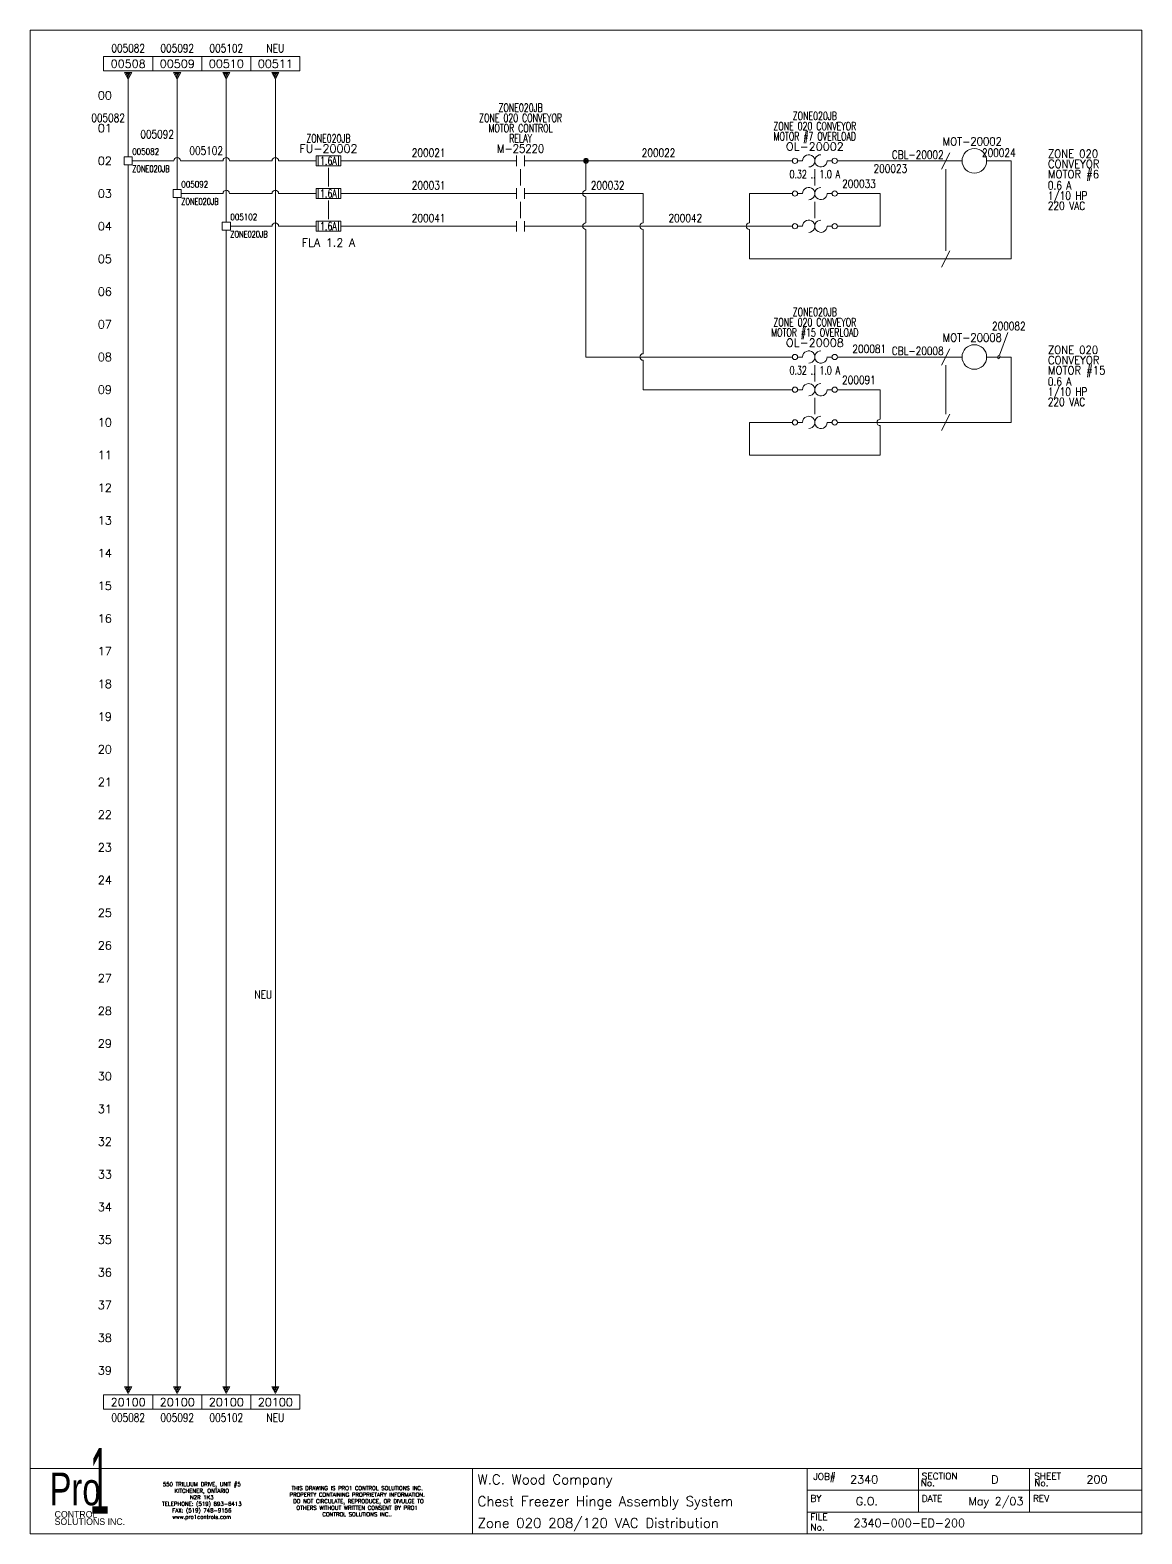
# Model space of a CAD drawing. Header units: inches. Extents: x 0 to 17, y 0 to 23.
import ezdxf
from ezdxf.enums import TextEntityAlignment as Align

# ---------------------------------------------------------------- set-up
doc = ezdxf.new("R2010")
doc.units = ezdxf.units.IN
doc.header["$MEASUREMENT"] = 0
doc.layers.get('0').update_dxf_attribs({"lineweight": 5})
for name, color, linetype, lineweight in [('BOARDER', 5, 'Continuous', 5), ('DESC', 1, 'Continuous', 5), ('DESCCHILD', 1, 'Continuous', 5), ('LINK', 7, 'Continuous', 5), ('LOC', 252, 'Continuous', 5), ('MISC', 2, 'Continuous', 5), ('SYMS', 7, 'Continuous', 5), ('TAGS', 2, 'Continuous', 5), ('Title_Block_Info', 2, 'Continuous', 5), ('WIRENO', 1, 'Continuous', 5), ('WIRES', 7, 'Continuous', 5), ('XREF', 1, 'Continuous', 5)]:
    doc.layers.add(name, color=color, linetype=linetype, lineweight=lineweight)
doc.layers.add('WIRENO_DEST', color=1, linetype='Continuous')
doc.styles.add('SIVAN', font='sivan.TTF', dxfattribs={"height": 1})
doc.styles.add('STACCO', font='STAC222N.TTF', dxfattribs={"height": 1})
doc.styles.get("Standard").update_dxf_attribs({"font": 'romans.shx'})
doc.styles.add('WD', font='romans.shx')

# ---------------------------------------------------------------- blocks, each defined once
blk = doc.blocks.new('WD_MLRH')
at = {"color": 2, "style": 'WD'}
blk.add_attdef('RUNGFIRST', text='', height=0.125, dxfattribs=at).set_placement((-0.25, 0), align=Align.MIDDLE_RIGHT)
at = {"style": 'WD', "flags": 1}
for tag, p in [('RUNGHORV', (-0.25, -0.127)), ('RUNGDIST', (-0.25, -0.2)), ('RUNGCNT', (-0.25, -0.237)), ('RUNGINC', (-0.25, -0.163)), ('WIRE-START', (-0.25, -0.356)), ('WIRE-GSUF', (-0.25, -0.396)), ('PH3SPACE', (-0.25, -0.437)), ('WIREMODE', (-0.25, -0.281)), ('WIREFMT', (-0.25, -0.321))]:
    blk.add_attdef(tag, text='', height=0.025, dxfattribs=at).set_placement(p, align=Align.RIGHT)
blk = doc.blocks.new('HFU1')
for p, q in [((-0.188, -0.078), (-0.188, 0.078)), ((-0.188, 0.078), (0.188, 0.078)), ((-0.156, 0.078), (-0.156, -0.078)), ((0.156, 0.078), (0.156, -0.078)), ((0.188, 0.078), (0.188, -0.078)), ((0.188, -0.078), (-0.188, -0.078))]:
    blk.add_line(p, q)
at = {"style": 'WD', "width": 0.7}
for tag, p in [('INST', (0, 0.451)), ('LOC', (0, 0.281))]:
    blk.add_attdef(tag, text='', height=0.125, dxfattribs=at).set_placement(p, align=Align.CENTER)
at = {"style": 'WD'}
blk.add_attdef('TAG1', text='', height=0.125, dxfattribs=at).set_placement((0, 0.125), align=Align.CENTER)
at = {"linetype": 'Continuous', "style": 'WD', "flags": 9}
for tag, p in [('ASSYCODE', (0.157, 0.251)), ('MFG', (0.156, 0.083)), ('CAT', (0.156, 0.102))]:
    blk.add_attdef(tag, text='', height=0.01, dxfattribs=at).set_placement(p, align=Align.CENTER)
at = {"style": 'WD', "width": 0.7}
blk.add_attdef('RATING1', text='', height=0.125, dxfattribs=at).set_placement((0, 0), align=Align.MIDDLE_CENTER)
at = {"style": 'WD'}
for tag, p, flags in [('X4TERM01', (-0.188, 0), 1), ('FAMILY', (0.129, 0.108), 9), ('X1TERM02', (0.188, 0), 1)]:
    blk.add_attdef(tag, p, '', height=0.01, dxfattribs=dict(at, flags=flags))
for tag, p in [('X2LINK', (0, 0.109)), ('X8LINK', (0, -0.109))]:
    blk.add_attdef(tag, p, '', height=0.01, dxfattribs=at)
at = {"linetype": 'Continuous', "style": 'WD', "flags": 8}
blk.add_attdef('TERM01', text='', height=0.125, dxfattribs=at).set_placement((-0.25, -0.031), align=Align.TOP_RIGHT)
blk.add_attdef('TERM02', text='', height=0.125, dxfattribs=at).set_placement((0.25, -0.031), align=Align.TOP_LEFT)
blk = doc.blocks.new('HFU2')
for p, q in [((-0.188, -0.078), (-0.188, 0.078)), ((-0.188, 0.078), (0.188, 0.078)), ((-0.156, 0.078), (-0.156, -0.078)), ((0.156, 0.078), (0.156, -0.078)), ((0.188, 0.078), (0.188, -0.078)), ((0.188, -0.078), (-0.188, -0.078))]:
    blk.add_line(p, q)
at = {"style": 'WD', "width": 0.7}
for tag, p in [('INST', (0, 0.451)), ('LOC', (0, 0.281))]:
    blk.add_attdef(tag, text='', height=0.125, dxfattribs=at).set_placement(p, align=Align.CENTER)
at = {"style": 'WD'}
blk.add_attdef('TAG2', text='', height=0.125, dxfattribs=at).set_placement((0, 0.125), align=Align.CENTER)
at = {"linetype": 'Continuous', "style": 'WD', "flags": 9}
for tag, p in [('FAMILY', (0.157, 0.251)), ('ASSYCODE', (0.188, 0.235)), ('MFG', (0.156, 0.083)), ('CAT', (0.156, 0.102))]:
    blk.add_attdef(tag, text='', height=0.01, dxfattribs=at).set_placement(p, align=Align.CENTER)
at = {"style": 'WD', "width": 0.7}
blk.add_attdef('RATING1', text='', height=0.125, dxfattribs=at).set_placement((0, 0), align=Align.MIDDLE_CENTER)
at = {"style": 'WD', "flags": 1}
for tag, p in [('X4TERM01', (-0.188, 0)), ('X1TERM02', (0.188, 0))]:
    blk.add_attdef(tag, p, '', height=0.01, dxfattribs=at)
at = {"style": 'WD'}
for tag, p in [('X2LINK', (0, 0.109)), ('X8LINK', (0, -0.109))]:
    blk.add_attdef(tag, p, '', height=0.01, dxfattribs=at)
at = {"linetype": 'Continuous', "style": 'WD', "flags": 8}
blk.add_attdef('TERM01', text='', height=0.125, dxfattribs=at).set_placement((-0.25, -0.031), align=Align.TOP_RIGHT)
blk.add_attdef('TERM02', text='', height=0.125, dxfattribs=at).set_placement((0.25, -0.031), align=Align.TOP_LEFT)
blk = doc.blocks.new('HMS21')
at = {"linetype": 'Continuous'}
for p, q in [((-0.062, 0.08), (-0.062, -0.08)), ((0.062, 0.08), (0.062, -0.08))]:
    blk.add_line(p, q, dxfattribs=at)
at = {"style": 'WD'}
for tag, width, p in [('DESC1', 0.7, (0, 0.594)), ('LOC', 0.7, (0, 0.75)), ('DESC2', 0.7, (0, 0.437)), ('TAG2', 0.9, (0, 0.125)), ('DESC3', 0.7, (0, 0.281)), ('XREF', 0.7, (0, -0.297)), ('INST', 0.7, (0, -0.438))]:
    blk.add_attdef(tag, text='', height=0.125, dxfattribs=dict(at, width=width)).set_placement(p, align=Align.CENTER)
for tag, p, flags in [('X4TERM01', (-0.062, 0), 1), ('X1TERM02', (0.062, 0), 1), ('FAMILY', (0.097, 0.053), 9), ('CONTACT', (0.097, 0.036), 1)]:
    blk.add_attdef(tag, p, '', height=0.01, dxfattribs=dict(at, flags=flags))
for tag, p in [('X2LINK', (0, 0.125)), ('X8LINK', (0, -0.125))]:
    blk.add_attdef(tag, p, '', height=0.01, dxfattribs=at)
at = {"linetype": 'Continuous', "style": 'WD', "flags": 8}
blk.add_attdef('TERM01', text='', height=0.125, dxfattribs=at).set_placement((-0.125, -0.031), align=Align.TOP_RIGHT)
blk.add_attdef('TERM02', text='', height=0.125, dxfattribs=at).set_placement((0.125, -0.031), align=Align.TOP_LEFT)
blk = doc.blocks.new('HOL11')
for p, q in [((-0.264, 0), (-0.188, 0)), ((0.188, 0), (0.264, 0))]:
    blk.add_line(p, q)
at = {"linetype": 'Continuous'}
for centre in [(-0.304, 0), (0.304, 0)]:
    blk.add_circle(centre, 0.04, dxfattribs=at)
for centre, start, end in [((-0.094, 0), 270.001, 180.002), ((0.094, 0), 90, 0.001)]:
    blk.add_arc(centre, 0.0938, start, end)
at = {"style": 'WD', "width": 0.7}
for tag, p in [('INST', (0, 0.795)), ('LOC', (0, 0.625)), ('DESC1', (0, 0.469)), ('DESC2', (0, 0.312)), ('RATING1', (0, -0.266))]:
    blk.add_attdef(tag, text='', height=0.125, dxfattribs=at).set_placement(p, align=Align.CENTER)
at = {"style": 'WD'}
blk.add_attdef('TAG1', text='', height=0.125, dxfattribs=at).set_placement((0, 0.156), align=Align.CENTER)
for tag, p, flags in [('X4TERM01', (-0.344, 0), 1), ('FAMILY', (0.205, 0.152), 9), ('X1TERM02', (0.344, 0), 1)]:
    blk.add_attdef(tag, p, '', height=0.01, dxfattribs=dict(at, flags=flags))
for tag, p in [('X2LINK', (0, 0.125)), ('X8LINK', (0, -0.125))]:
    blk.add_attdef(tag, p, '', height=0.01, dxfattribs=at)
at = {"linetype": 'Continuous', "style": 'WD', "flags": 9}
for tag, p in [('ASSYCODE', (0.219, 0.062)), ('MFG', (0.228, 0.089)), ('CAT', (0.23, 0.108))]:
    blk.add_attdef(tag, text='', height=0.01, dxfattribs=at).set_placement(p, align=Align.CENTER)
at = {"linetype": 'Continuous', "style": 'WD', "flags": 8}
blk.add_attdef('TERM01', text='', height=0.125, dxfattribs=at).set_placement((-0.406, -0.031), align=Align.TOP_RIGHT)
blk.add_attdef('TERM02', text='', height=0.125, dxfattribs=at).set_placement((0.406, -0.031), align=Align.TOP_LEFT)
blk = doc.blocks.new('HOL21')
for p, q in [((-0.264, 0), (-0.188, 0)), ((0.188, 0), (0.264, 0))]:
    blk.add_line(p, q)
at = {"linetype": 'Continuous'}
for centre in [(-0.304, 0), (0.304, 0)]:
    blk.add_circle(centre, 0.04, dxfattribs=at)
for centre, start, end in [((-0.094, 0), 270.001, 180.002), ((0.094, 0), 90, 0.001)]:
    blk.add_arc(centre, 0.0938, start, end)
at = {"style": 'WD', "width": 0.7}
for tag, p in [('INST', (0, 0.81)), ('LOC', (0, 0.641)), ('DESC1', (0, 0.484)), ('DESC2', (0, 0.328))]:
    blk.add_attdef(tag, text='', height=0.125, dxfattribs=at).set_placement(p, align=Align.CENTER)
at = {"style": 'WD'}
blk.add_attdef('TAG2', text='', height=0.125, dxfattribs=at).set_placement((0, 0.172), align=Align.CENTER)
for tag, p, flags in [('X4TERM01', (-0.344, 0), 1), ('FAMILY', (0.205, 0.152), 9), ('X1TERM02', (0.344, 0), 1)]:
    blk.add_attdef(tag, p, '', height=0.01, dxfattribs=dict(at, flags=flags))
for tag, p in [('X2LINK', (0, 0.125)), ('X8LINK', (0, -0.125))]:
    blk.add_attdef(tag, p, '', height=0.01, dxfattribs=at)
at = {"linetype": 'Continuous', "style": 'WD', "flags": 8}
blk.add_attdef('TERM01', text='', height=0.125, dxfattribs=at).set_placement((-0.406, -0.016), align=Align.TOP_RIGHT)
blk.add_attdef('TERM02', text='', height=0.125, dxfattribs=at).set_placement((0.406, -0.016), align=Align.TOP_LEFT)
blk = doc.blocks.new('HA2D2')
for p, q in [((0.375, 0.344), (-0.375, 0.344)), ((-0.375, 0.344), (-0.375, 0.125)), ((0.375, 0.125), (0.375, 0.344)), ((-0.375, 0.125), (0.375, 0.125)), ((0.055, 0.102), (-0.055, 0.102)), ((-0.055, 0.102), (0, 0)), ((0, 0.023), (-0.031, 0.086)), ((-0.031, 0.086), (0.031, 0.086)), ((0, 0.055), (-0.008, 0.07)), ((-0.008, 0.07), (0.008, 0.07)), ((0, 0), (0.055, 0.102)), ((0.031, 0.086), (0, 0.023)), ((0.008, 0.07), (0, 0.055))]:
    blk.add_line(p, q)
at = {"style": 'WD', "width": 0.8, "flags": 8}
for tag, p in [('DESC1', (0, 0.722)), ('WIRENO', (0, 0.534))]:
    blk.add_attdef(tag, text='', height=0.125, dxfattribs=at).set_placement(p, align=Align.TOP_CENTER)
at = {"style": 'WD'}
blk.add_attdef('XREF', text='', height=0.125, dxfattribs=at).set_placement((0, 0.172), align=Align.CENTER)
at = {"style": 'WD', "flags": 1}
for tag, p in [('X8TERM01', (0, 0)), ('SIGCODE', (0.088, 0.066))]:
    blk.add_attdef(tag, p, '', height=0.01, dxfattribs=at)
blk = doc.blocks.new('HMO12')
blk.add_circle((0, 0), 0.188)
at = {"style": 'WD'}
for tag, width, p in [('INST', 0.7, (-0.026, 0.559)), ('LOC', 0.7, (-0.026, 0.39)), ('TAG1', 0.9, (-0.031, 0.234))]:
    blk.add_attdef(tag, text='', height=0.125, dxfattribs=dict(at, width=width)).set_placement(p, align=Align.CENTER)
at = {"style": 'WD', "flags": 1}
for tag, p in [('X4TERM01', (-0.188, 0)), ('X1TERM02', (0.188, 0)), ('X0TERM03', (0.133, -0.133))]:
    blk.add_attdef(tag, p, '', height=0.01, dxfattribs=at)
at = {"linetype": 'Continuous', "style": 'WD', "flags": 9}
blk.add_attdef('ASSYCODE', text='', height=0.01, dxfattribs=at).set_placement((0, 0.125), align=Align.CENTER)
at = {"style": 'WD', "flags": 9}
blk.add_attdef('FAMILY', text='', height=0.01, dxfattribs=at).set_placement((-0.005, 0.17), align=Align.CENTER)
at = {"linetype": 'Continuous', "style": 'WD', "flags": 1}
for tag, p in [('MFG', (0, 0.14)), ('CAT', (0, 0.159))]:
    blk.add_attdef(tag, text='', height=0.01, dxfattribs=at).set_placement(p, align=Align.MIDDLE)
at = {"style": 'WD'}
for tag, p, width in [('DESC1', (1.126, 0.046), 0.9), ('DESC2', (1.126, -0.11), 0.9), ('DESC3', (1.126, -0.266), 0.9), ('RATING1', (1.125, -0.438), 0.8), ('RATING2', (1.125, -0.594), 0.8), ('RATING3', (1.125, -0.75), 0.8), ('RATING4', (1.125, -0.906), 0.8)]:
    blk.add_attdef(tag, p, '', height=0.125, dxfattribs=dict(at, width=width))
at = {"linetype": 'Continuous', "style": 'WD'}
blk.add_attdef('TERM01', text='', height=0.125, dxfattribs=at).set_placement((-0.231, -0.035), align=Align.TOP_RIGHT)
for tag, p in [('TERM03', (0.062, -0.219)), ('TERM02', (0.231, -0.035))]:
    blk.add_attdef(tag, text='', height=0.125, dxfattribs=at).set_placement(p, align=Align.TOP_LEFT)
blk = doc.blocks.new('WDDOT')
for radius in [0.0375, 0.0234, 0.0116]:
    blk.add_circle((0, 0), radius)
blk = doc.blocks.new('HW01')
for p, q in [((0.062, 0.125), (-0.062, -0.125)), ((0.031, 0), (-0.031, 0))]:
    blk.add_line(p, q)
at = {"style": 'WD', "width": 0.7, "flags": 1}
for tag, p in [('INST', (0, 0.357)), ('LOC', (0, 0.188)), ('XREF', (0, -0.3)), ('DESC1', (0, -0.456)), ('DESC2', (0, -0.613))]:
    blk.add_attdef(tag, text='', height=0.125, dxfattribs=at).set_placement(p, align=Align.CENTER)
at = {"style": 'WD', "width": 0.8}
blk.add_attdef('TAG1', text='', height=0.125, dxfattribs=at).set_placement((-0.031, 0.031), align=Align.RIGHT)
at = {"style": 'WD', "flags": 1}
for tag, p in [('X4TERM01', (-0.031, 0)), ('X1TERM01', (0.031, 0))]:
    blk.add_attdef(tag, p, '', height=0.01, dxfattribs=at)
at = {"linetype": 'Continuous', "style": 'WD', "flags": 9}
blk.add_attdef('ASSYCODE', text='', height=0.01, dxfattribs=at).set_placement((0.029, 0.042), align=Align.CENTER)
at = {"style": 'WD'}
for tag, p in [('X2LINK', (0, 0.125)), ('X8LINK', (0, -0.125))]:
    blk.add_attdef(tag, p, '', height=0.01, dxfattribs=at)
at = {"style": 'WD', "flags": 9}
blk.add_attdef('FAMILY', text='', height=0.01, dxfattribs=at).set_placement((0.023, 0.118), align=Align.CENTER)
at = {"style": 'WD', "width": 0.8}
blk.add_attdef('RATING1', (0.094, 0.031), '', height=0.125, dxfattribs=at)
at = {"style": 'WD', "width": 0.8, "flags": 1}
blk.add_attdef('MFG', text='', height=0.0938, dxfattribs=at).set_placement((-0.125, -0.031), align=Align.TOP_RIGHT)
blk.add_attdef('CAT', text='', height=0.0938, dxfattribs=at).set_placement((0.031, -0.031), align=Align.TOP_LEFT)
blk = doc.blocks.new('HW02')
for p, q in [((0.062, 0.125), (-0.062, -0.125)), ((0.031, 0), (-0.031, 0))]:
    blk.add_line(p, q)
at = {"style": 'WD', "width": 0.7, "flags": 1}
for tag, p in [('INST', (0, 0.357)), ('LOC', (0, 0.188)), ('XREF', (0, -0.3)), ('DESC1', (0, -0.456)), ('DESC2', (0, -0.613))]:
    blk.add_attdef(tag, text='', height=0.125, dxfattribs=at).set_placement(p, align=Align.CENTER)
at = {"style": 'WD', "width": 0.8}
blk.add_attdef('TAG2', text='', height=0.125, dxfattribs=at).set_placement((-0.031, 0.031), align=Align.RIGHT)
at = {"style": 'WD', "flags": 1}
for tag, p in [('X4TERM01', (-0.031, 0)), ('X1TERM01', (0.031, 0))]:
    blk.add_attdef(tag, p, '', height=0.01, dxfattribs=at)
at = {"style": 'WD'}
for tag, p in [('X2LINK', (0, 0.125)), ('X8LINK', (0, -0.125))]:
    blk.add_attdef(tag, p, '', height=0.01, dxfattribs=at)
at = {"style": 'WD', "flags": 9}
blk.add_attdef('FAMILY', text='', height=0.01, dxfattribs=at).set_placement((0.023, 0.118), align=Align.CENTER)
at = {"style": 'WD', "width": 0.8}
blk.add_attdef('RATING1', (0.094, 0.031), '', height=0.125, dxfattribs=at)
blk = doc.blocks.new('WD_WNV')
at = {"linetype": 'Continuous', "style": 'WD', "width": 0.8}
blk.add_attdef('WIRENO', text='', height=0.125, dxfattribs=at).set_placement((-0.05, 0), align=Align.MIDDLE_RIGHT)
blk = doc.blocks.new('WD_WNH')
at = {"linetype": 'Continuous', "style": 'WD', "width": 0.8}
blk.add_attdef('WIRENO', text='', height=0.125, dxfattribs=at).set_placement((0, 0.0625), align=Align.CENTER)
blk = doc.blocks.new('HA2S4')
for p, q in [((-0.055, 0), (0.055, 0)), ((0, -0.102), (-0.055, 0)), ((0.055, 0), (0, -0.102)), ((0.375, -0.125), (-0.375, -0.125)), ((-0.375, -0.125), (-0.375, -0.344)), ((-0.031, -0.016), (0, -0.078)), ((0.031, -0.016), (-0.031, -0.016)), ((-0.008, -0.031), (0, -0.047)), ((0.008, -0.031), (-0.008, -0.031)), ((0, -0.078), (0.031, -0.016)), ((0, -0.047), (0.008, -0.031)), ((0.375, -0.344), (0.375, -0.125)), ((-0.375, -0.344), (0.375, -0.344))]:
    blk.add_line(p, q)
at = {"style": 'WD', "flags": 1}
for tag, p in [('X2TERM01', (0, 0)), ('SIGCODE', (0.088, -0.059))]:
    blk.add_attdef(tag, p, '', height=0.01, dxfattribs=at)
at = {"style": 'WD'}
blk.add_attdef('XREF', text='', height=0.125, dxfattribs=at).set_placement((0, -0.297), align=Align.CENTER)
at = {"style": 'WD', "width": 0.8, "flags": 8}
for tag, p in [('WIRENO', (0, -0.409)), ('DESC1', (0, -0.597))]:
    blk.add_attdef(tag, text='', height=0.125, dxfattribs=at).set_placement(p, align=Align.TOP_CENTER)
blk = doc.blocks.new('TB_P')
at = {"color": 5}
blk.add_line((6.764, 0), (6.764, 1), dxfattribs=at)
at = {"color": 5, "linetype": 'Continuous'}
blk.add_line((15.283, 1), (15.283, 0.667), dxfattribs=at)
blk.add_lwpolyline([(0, 0), (17, 0), (17, 23), (0, 23)], close=True, dxfattribs=at)
at = {"layer": 'BOARDER', "linetype": 'Continuous'}
for p, q in [((0, 1), (17, 1)), ((0, 1), (0, 0)), ((11.882, 1), (11.882, 0.667)), ((11.882, 1), (11.882, 0)), ((11.882, 1), (11.882, 0)), ((11.882, 1), (11.882, 0)), ((13.583, 1), (13.583, 0.667)), ((11.882, 0.667), (17, 0.667)), ((13.583, 0.667), (13.583, 0.333)), ((15.283, 0.667), (15.283, 0.333)), ((11.882, 0.333), (17, 0.333))]:
    blk.add_line(p, q, dxfattribs=at)
at = {"color": 5, "char_height": 0.06, "attachment_point": 5, "style": 'WD'}
for s, insert, width in [('550 TRILLIUM DRIVE, UNIT #5\\PKITCHENER, ONTARIO\\PN2R 1K3\\PTELEPHONE: (519) 893-6413\\PFAX: (519) 748-9156\\Pwww.pro1controls.com', (2.625, 0.5), 1.804), ('THIS DRAWING IS PRO1 CONTROL SOLUTIONS INC. PROPERTY CONTAINING PROPRIETARY INFORMATION.  DO NOT CIRCULATE, REPRODUCE, OR DIVULGE TO OTHERS WITHOUT WRITTEN CONSENT BY PRO1 CONTROL SOLUTIONS INC..', (5, 0.5), 2.264)]:
    blk.add_mtext(s, dxfattribs=dict(at, insert=insert, width=width))
at = {"color": 2, "linetype": 'Continuous', "style": 'WD', "flags": 1}
for tag, p in [('REV1_NO', (1.734, 3.29)), ('REV1_BY', (7.303, 3.29)), ('REV1_DATE', (9.562, 3.29)), ('REV2_NO', (1.734, 3.04)), ('REV2_BY', (7.303, 3.04)), ('REV2_DATE', (9.562, 3.04)), ('REV3_NO', (1.734, 2.79)), ('REV3_BY', (7.303, 2.79)), ('REV3_DATE', (9.562, 2.79)), ('REV4_NO', (1.734, 2.54)), ('REV4_BY', (7.303, 2.54)), ('REV4_DATE', (9.562, 2.54)), ('REV5_NO', (1.734, 2.29)), ('REV5_BY', (7.303, 2.29)), ('REV5_DATE', (9.562, 2.29)), ('REV6_NO', (1.734, 2.04)), ('REV6_BY', (7.303, 2.04)), ('REV6_DATE', (9.562, 2.04)), ('REV7_NO', (1.734, 1.79)), ('REV7_BY', (7.303, 1.79)), ('REV7_DATE', (9.562, 1.79)), ('REV8_NO', (1.734, 1.54)), ('REV8_BY', (7.303, 1.54)), ('REV8_DATE', (9.562, 1.54)), ('REV9_NO', (1.734, 1.29)), ('REV9_BY', (7.303, 1.29)), ('REV9_DATE', (9.562, 1.29))]:
    blk.add_attdef(tag, text='', height=0.15, dxfattribs=at).set_placement(p, align=Align.MIDDLE_CENTER)
for tag, p in [('REV1_CHANGE', (2.292, 3.29)), ('REV2_CHANGE', (2.292, 3.04)), ('REV3_CHANGE', (2.292, 2.79)), ('REV4_CHANGE', (2.292, 2.54)), ('REV5_CHANGE', (2.292, 2.29)), ('REV6_CHANGE', (2.292, 2.04)), ('REV7_CHANGE', (2.292, 1.79)), ('REV8_CHANGE', (2.292, 1.54)), ('REV9_CHANGE', (2.292, 1.29))]:
    blk.add_attdef(tag, text='', height=0.15, dxfattribs=at).set_placement(p, align=Align.MIDDLE_LEFT)
at = {"layer": 'BOARDER', "lineweight": 0}
for s, height, style, width, p in [('1', 1, 'SIVAN', 0.4, (1.062, 0.812)), ('Pro', 0.5, 'STACCO', 0.75, (0.688, 0.688))]:
    blk.add_text(s, height=height, dxfattribs=dict(at, style=style, width=width)).set_placement(p, align=Align.MIDDLE_CENTER)
at = {"layer": 'BOARDER', "linetype": 'Continuous', "style": 'WD'}
for s, p in [('JOB#', (11.976, 0.827)), ('SECTION', (13.633, 0.835)), ('SHEET', (15.354, 0.834)), ('No.', (13.617, 0.729)), ('No.', (15.354, 0.729)), ('BY', (11.933, 0.493)), ('DATE', (13.634, 0.493)), ('REV', (15.334, 0.493)), ('FILE', (11.932, 0.21)), ('No.', (11.932, 0.052))]:
    blk.add_text(s, height=0.1, dxfattribs=at).set_placement(p)
at = {"layer": 'BOARDER', "lineweight": 0, "style": 'STACCO'}
for s, p in [('SOLUTIONS INC.', (0.375, 0.188)), ('CONTROL', (0.375, 0.3))]:
    blk.add_text(s, height=0.1, dxfattribs=at).set_placement(p, align=Align.MIDDLE_LEFT)
at = {"layer": 'Title_Block_Info', "ltscale": 0.1}
for tag, p in [('CUSTOMER', (6.842, 0.833)), ('JOB DESCRIPTION LINE', (6.842, 0.5)), ('DRAWING DESCRIPTION', (6.842, 0.167))]:
    blk.add_attdef(tag, text='', height=0.15, dxfattribs=at).set_placement(p, align=Align.MIDDLE_LEFT)
at = {"layer": 'Title_Block_Info', "ltscale": 0.1, "style": 'WD'}
for tag, p in [('JOB #', (12.752, 0.833)), ('SEC. NO.', (14.75, 0.833)), ('SHT. NO.', (16.312, 0.833)), ('NAME', (12.795, 0.5)), ('REV', (16.194, 0.5))]:
    blk.add_attdef(tag, text='', height=0.125, dxfattribs=at).set_placement(p, align=Align.MIDDLE_CENTER)
blk.add_attdef('DATE', text='', height=0.125, dxfattribs=at).set_placement((15.188, 0.5), align=Align.MIDDLE_RIGHT)
blk.add_attdef('FILE NUMBER', text='', height=0.125, dxfattribs=at).set_placement((12.591, 0.167), align=Align.MIDDLE_LEFT)
blk = doc.blocks.new('VT0W01')
for p, q in [((-0.062, 0.062), (0.062, 0.062)), ((-0.062, -0.062), (-0.062, 0.062)), ((0.062, 0.062), (0.062, -0.062)), ((0.062, -0.062), (-0.062, -0.062))]:
    blk.add_line(p, q)
at = {"style": 'WD', "width": 0.7}
for tag, p in [('INST', (0.062, 0.208)), ('LOC', (0.062, -0.173))]:
    blk.add_attdef(tag, p, '', height=0.1, dxfattribs=at)
at = {"style": 'WD', "flags": 1}
for tag, p, height in [('X4TERM01', (-0.062, 0), 0.01), ('X4TERMDESC01', (-0.055, -0.023), 0.025), ('X2TERMDESC01', (-0.006, 0.029), 0.025), ('X2TERM01', (0, 0.062), 0.01), ('X1TERMDESC01', (0.039, -0.003), 0.025), ('X1TERM01', (0.062, 0), 0.01), ('X8TERM01', (0, -0.062), 0.01), ('X8TERMDESC01', (0, -0.054), 0.025)]:
    blk.add_attdef(tag, p, '', height=height, dxfattribs=at)
at = {"linetype": 'Continuous', "style": 'WD'}
for tag, p, width, flags in [('WIRENO', (0.062, 0.091), 0.8, 8), ('TAGSTRIP', (0.05, -0.282), 0.9, 8), ('CAT', (0.213, -0.406), 0.8, 1)]:
    blk.add_attdef(tag, p, '', height=0.1, dxfattribs=dict(at, width=width, flags=flags))
at = {"linetype": 'Continuous', "style": 'WD', "width": 0.8, "flags": 1}
blk.add_attdef('MFG', text='', height=0.1, dxfattribs=at).set_placement((0.088, -0.406), align=Align.RIGHT)
at = {"style": 'WD', "width": 0.7, "flags": 1}
blk.add_attdef('ASSYCODE', (0.062, -0.281), '', height=0.01, dxfattribs=at)

msp = doc.modelspace()

# ---------------------------------------------------------------- linework, layer by layer
at = {"layer": 'LINK'}
for points in [[(4.562, 20.891), (4.562, 20.609)], [(7.5, 20.875), (7.5, 20.625)], [(11.999, 20.875), (11.999, 20.625)], [(14, 20.875), (14, 19.625)], [(4.562, 20.391), (4.562, 20.109)], [(7.5, 20.375), (7.5, 20.125)], [(11.999, 20.375), (11.999, 20.125)], [(11.999, 17.875), (11.999, 17.625)], [(14, 17.875), (14, 17.125)], [(11.999, 17.375), (11.999, 17.125)]]:
    msp.add_lwpolyline(points, dxfattribs=at)
at = {"layer": 'WIRENO'}
msp.add_lwpolyline([(14.952, 18.376), (14.823, 18.029), (14.803, 18.02), (14.793, 17.991), (14.802, 17.971), (14.822, 17.98), (14.833, 18.009), (14.828, 18.019)], dxfattribs=at)
at = {"layer": 'WIRES'}
for p, q in [((1.5, 22.25), (1.5, 21.062)), ((2.25, 22.25), (2.25, 20.562)), ((3, 22.25), (3, 20.062)), ((3.75, 22.25), (3.75, 2.25)), ((1.5, 20.938), (1.5, 2.25)), ((1.562, 21), (2.2, 21)), ((2.3, 21), (2.95, 21)), ((3.05, 21), (3.7, 21)), ((3.8, 21), (4.375, 21)), ((4.75, 21), (7.437, 21)), ((7.562, 21), (11.656, 21)), ((8.5, 20.55), (8.5, 21)), ((12.344, 21), (13.969, 21)), ((14.031, 21), (14.25, 21)), ((14.625, 21), (15, 21)), ((15, 21), (15, 19.5)), ((2.312, 20.5), (2.95, 20.5)), ((3.05, 20.5), (3.7, 20.5)), ((3.8, 20.5), (4.375, 20.5)), ((4.75, 20.5), (7.437, 20.5)), ((7.562, 20.5), (9.375, 20.5)), ((9.375, 20.5), (9.375, 20.05)), ((11.655, 20.5), (11, 20.5)), ((11, 20.5), (11, 20.05)), ((13, 20.5), (12.343, 20.5)), ((13, 20), (13, 20.5)), ((2.25, 20.438), (2.25, 2.25)), ((8.5, 20.05), (8.5, 20.45)), ((3, 19.938), (3, 2.25)), ((3.062, 20), (3.7, 20)), ((3.8, 20), (4.375, 20)), ((4.75, 20), (7.437, 20)), ((11.656, 20), (7.562, 20)), ((8.5, 18), (8.5, 19.95)), ((9.375, 19.95), (9.375, 18.05)), ((11, 19.95), (11, 19.5)), ((12.343, 20), (13, 20)), ((11, 19.5), (13.969, 19.5)), ((14.031, 19.5), (14.57, 19.5)), ((15, 19.5), (14.57, 19.5)), ((11.655, 18), (8.5, 18)), ((9.375, 17.95), (9.375, 17.5)), ((13.969, 18), (12.343, 18)), ((14.25, 18), (14.031, 18)), ((14.625, 18), (15, 18)), ((15, 18), (15, 17)), ((11.655, 17.5), (9.375, 17.5)), ((12.342, 17.5), (13, 17.5)), ((13, 17.5), (13, 17.05)), ((11, 17), (11.655, 17)), ((11, 16.5), (11, 17)), ((12.343, 17), (13.969, 17)), ((13, 16.95), (13, 16.5)), ((14.031, 17), (15, 17)), ((13, 16.5), (11, 16.5))]:
    msp.add_line(p, q, dxfattribs=at)
for centre, start, end in [((2.25, 21), 0, 180), ((3, 21), 0, 180), ((3.75, 21), 0, 180), ((3, 20.5), 0, 180), ((3.75, 20.5), 0, 180), ((8.5, 20.5), 90, 270), ((3.75, 20), 0, 180), ((8.5, 20), 90, 270), ((9.375, 20), 90, 270), ((11, 20), 90, 270), ((9.375, 18), 90, 270), ((13, 17), 90, 270)]:
    msp.add_arc(centre, 0.05, start, end, dxfattribs=at)

# ---------------------------------------------------------------- block references
ref = msp.add_blockref('TB_P', (0, 0))
ref.add_attrib('CUSTOMER', 'W.C. Wood Company', dxfattribs={"layer": 'MISC', "ltscale": 0.1, "height": 0.15}).set_placement((6.842, 0.833), align=Align.MIDDLE_LEFT)
ref.add_attrib('JOB DESCRIPTION LINE', 'Chest Freezer Hinge Assembly System', dxfattribs={"layer": 'MISC', "ltscale": 0.1, "height": 0.15}).set_placement((6.842, 0.5), align=Align.MIDDLE_LEFT)
ref.add_attrib('DRAWING DESCRIPTION', 'Zone 020 208/120 VAC Distribution', dxfattribs={"layer": 'MISC', "ltscale": 0.1, "height": 0.15}).set_placement((6.842, 0.167), align=Align.MIDDLE_LEFT)
ref.add_attrib('JOB #', '2340', dxfattribs={"layer": 'MISC', "ltscale": 0.1, "height": 0.125, "style": 'WD'}).set_placement((12.752, 0.833), align=Align.MIDDLE_CENTER)
ref.add_attrib('SEC. NO.', 'D', dxfattribs={"layer": 'MISC', "ltscale": 0.1, "height": 0.125, "style": 'WD'}).set_placement((14.75, 0.833), align=Align.MIDDLE_CENTER)
ref.add_attrib('SHT. NO.', '200', dxfattribs={"layer": 'MISC', "ltscale": 0.1, "height": 0.125, "style": 'WD'}).set_placement((16.312, 0.833), align=Align.MIDDLE_CENTER)
ref.add_attrib('FILE NUMBER', '2340-000-ED-200', dxfattribs={"layer": 'MISC', "ltscale": 0.1, "height": 0.125, "style": 'WD'}).set_placement((12.591, 0.167), align=Align.MIDDLE_LEFT)
ref.add_attrib('NAME', 'G.O.', dxfattribs={"layer": 'MISC', "ltscale": 0.1, "height": 0.125, "style": 'WD'}).set_placement((12.795, 0.5), align=Align.MIDDLE_CENTER)
ref.add_attrib('DATE', 'May 2/03', dxfattribs={"layer": 'MISC', "ltscale": 0.1, "height": 0.125, "style": 'WD'}).set_placement((15.188, 0.5), align=Align.MIDDLE_RIGHT)
msp.add_blockref('WD_MLRH', (1.5, 22)).add_auto_attribs({'RUNGFIRST': '00'})
at = {"layer": 'SYMS'}
ref = msp.add_blockref('HA2D2', (1.5, 22.25), dxfattribs=at)
ref.add_attrib('XREF', '00508', dxfattribs={"layer": 'XREF', "height": 0.125, "style": 'WD'}).set_placement((1.5, 22.422), align=Align.CENTER)
ref.add_attrib('WIRENO', '005082', dxfattribs={"layer": 'WIRENO_DEST', "height": 0.125, "style": 'WD', "width": 0.8, "flags": 8}).set_placement((1.5, 22.784), align=Align.TOP_CENTER)
ref = msp.add_blockref('HA2D2', (2.25, 22.25), dxfattribs=at)
ref.add_attrib('XREF', '00509', dxfattribs={"layer": 'XREF', "height": 0.125, "style": 'WD'}).set_placement((2.25, 22.422), align=Align.CENTER)
ref.add_attrib('WIRENO', '005092', dxfattribs={"layer": 'WIRENO_DEST', "height": 0.125, "style": 'WD', "width": 0.8, "flags": 8}).set_placement((2.25, 22.784), align=Align.TOP_CENTER)
ref = msp.add_blockref('HA2D2', (3, 22.25), dxfattribs=at)
ref.add_attrib('XREF', '00510', dxfattribs={"layer": 'XREF', "height": 0.125, "style": 'WD'}).set_placement((3, 22.422), align=Align.CENTER)
ref.add_attrib('WIRENO', '005102', dxfattribs={"layer": 'WIRENO_DEST', "height": 0.125, "style": 'WD', "width": 0.8, "flags": 8}).set_placement((3, 22.784), align=Align.TOP_CENTER)
ref = msp.add_blockref('HA2D2', (3.75, 22.25), dxfattribs=at)
ref.add_attrib('XREF', '00511', dxfattribs={"layer": 'XREF', "height": 0.125, "style": 'WD'}).set_placement((3.75, 22.422), align=Align.CENTER)
ref.add_attrib('WIRENO', 'NEU', dxfattribs={"layer": 'WIRENO_DEST', "height": 0.125, "style": 'WD', "width": 0.8, "flags": 8}).set_placement((3.75, 22.784), align=Align.TOP_CENTER)
ref = msp.add_blockref('HMS21', (7.5, 21), dxfattribs=at)
ref.add_attrib('TAG2', 'M-25220', dxfattribs={"layer": 'TAGS', "height": 0.125, "style": 'WD', "width": 0.9}).set_placement((7.5, 21.125), align=Align.CENTER)
ref.add_attrib('DESC1', 'ZONE 020 CONVEYOR', dxfattribs={"layer": 'DESCCHILD', "height": 0.125, "style": 'WD', "width": 0.7}).set_placement((7.5, 21.594), align=Align.CENTER)
ref.add_attrib('DESC2', 'MOTOR CONTROL', dxfattribs={"layer": 'DESCCHILD', "height": 0.125, "style": 'WD', "width": 0.7}).set_placement((7.5, 21.437), align=Align.CENTER)
ref.add_attrib('LOC', 'ZONE020JB', dxfattribs={"layer": 'LOC', "height": 0.125, "style": 'WD', "width": 0.7}).set_placement((7.5, 21.75), align=Align.CENTER)
ref.add_attrib('DESC3', 'RELAY', dxfattribs={"layer": 'DESCCHILD', "height": 0.125, "style": 'WD', "width": 0.7}).set_placement((7.5, 21.281), align=Align.CENTER)
ref = msp.add_blockref('HOL11', (11.999, 21), dxfattribs=at)
ref.add_attrib('RATING1', '0.32 .. 1.0 A', dxfattribs={"layer": 'MISC', "height": 0.125, "style": 'WD', "width": 0.7}).set_placement((11.999, 20.734), align=Align.CENTER)
ref.add_attrib('TAG1', 'OL-20002', dxfattribs={"layer": 'TAGS', "height": 0.125, "style": 'WD'}).set_placement((11.999, 21.156), align=Align.CENTER)
ref.add_attrib('DESC1', 'ZONE 020 CONVEYOR', dxfattribs={"layer": 'DESC', "height": 0.125, "style": 'WD', "width": 0.7}).set_placement((11.999, 21.469), align=Align.CENTER)
ref.add_attrib('DESC2', 'MOTOR #7 OVERLOAD', dxfattribs={"layer": 'DESC', "height": 0.125, "style": 'WD', "width": 0.7}).set_placement((11.999, 21.312), align=Align.CENTER)
ref.add_attrib('LOC', 'ZONE020JB', dxfattribs={"layer": 'LOC', "height": 0.125, "style": 'WD', "width": 0.7}).set_placement((11.999, 21.625), align=Align.CENTER)
ref = msp.add_blockref('HFU1', (4.562, 21), dxfattribs=at)
ref.add_attrib('TAG1', 'FU-20002', dxfattribs={"layer": 'TAGS', "height": 0.125, "style": 'WD'}).set_placement((4.562, 21.125), align=Align.CENTER)
ref.add_attrib('LOC', 'ZONE020JB', dxfattribs={"layer": 'LOC', "height": 0.125, "style": 'WD', "width": 0.7}).set_placement((4.562, 21.281), align=Align.CENTER)
ref.add_attrib('RATING1', '1.6A', dxfattribs={"layer": 'MISC', "height": 0.125, "style": 'WD', "width": 0.7}).set_placement((4.562, 21), align=Align.MIDDLE_CENTER)
ref = msp.add_blockref('VT0W01', (1.5, 21), dxfattribs=at)
ref.add_attrib('WIRENO', '005082', (1.562, 21.091), dxfattribs={"layer": 'WIRENO', "linetype": 'Continuous', "height": 0.1, "style": 'WD', "width": 0.8, "flags": 8})
ref.add_attrib('LOC', 'ZONE020JB', (1.562, 20.827), dxfattribs={"layer": 'LOC', "height": 0.1, "style": 'WD', "width": 0.7})
ref = msp.add_blockref('HMO12', (14.438, 21), dxfattribs=at)
ref.add_attrib('TAG1', 'MOT-20002', dxfattribs={"layer": 'TAGS', "height": 0.125, "style": 'WD', "width": 0.9}).set_placement((14.406, 21.234), align=Align.CENTER)
ref.add_attrib('DESC2', 'CONVEYOR', (15.564, 20.89), dxfattribs={"layer": 'DESC', "height": 0.125, "style": 'WD', "width": 0.9})
ref.add_attrib('DESC1', 'ZONE 020', (15.564, 21.046), dxfattribs={"layer": 'DESC', "height": 0.125, "style": 'WD', "width": 0.9})
ref.add_attrib('RATING1', '0.6 A', (15.562, 20.562), dxfattribs={"layer": 'MISC', "height": 0.125, "style": 'WD', "width": 0.8})
ref.add_attrib('RATING2', '1/10 HP', (15.562, 20.406), dxfattribs={"layer": 'MISC', "height": 0.125, "style": 'WD', "width": 0.8})
ref.add_attrib('RATING3', '220 VAC', (15.562, 20.25), dxfattribs={"layer": 'MISC', "height": 0.125, "style": 'WD', "width": 0.8})
ref.add_attrib('DESC3', 'MOTOR #6', (15.564, 20.734), dxfattribs={"layer": 'DESC', "height": 0.125, "style": 'WD', "width": 0.9})
for name, p in [('WDDOT', (8.5, 21)), ('HMS21', (7.5, 20.5)), ('HOL21', (11.999, 20.5)), ('HMS21', (7.5, 20)), ('HOL21', (11.999, 20)), ('HW02', (14, 19.5)), ('HOL21', (11.999, 17.5)), ('HOL21', (11.999, 17)), ('HW02', (14, 17))]:
    msp.add_blockref(name, p, dxfattribs=at)
ref = msp.add_blockref('HW01', (14, 21), dxfattribs=at)
ref.add_attrib('TAG1', 'CBL-20002', dxfattribs={"layer": 'TAGS', "height": 0.125, "style": 'WD', "width": 0.8}).set_placement((13.969, 21.031), align=Align.RIGHT)
ref = msp.add_blockref('VT0W01', (2.25, 20.5), dxfattribs=at)
ref.add_attrib('WIRENO', '005092', (2.312, 20.591), dxfattribs={"layer": 'WIRENO', "linetype": 'Continuous', "height": 0.1, "style": 'WD', "width": 0.8, "flags": 8})
ref.add_attrib('LOC', 'ZONE020JB', (2.312, 20.327), dxfattribs={"layer": 'LOC', "height": 0.1, "style": 'WD', "width": 0.7})
ref = msp.add_blockref('HFU2', (4.562, 20.5), dxfattribs=at)
ref.add_attrib('RATING1', '1.6A', dxfattribs={"layer": 'MISC', "height": 0.125, "style": 'WD', "width": 0.7}).set_placement((4.562, 20.5), align=Align.MIDDLE_CENTER)
ref = msp.add_blockref('VT0W01', (3, 20), dxfattribs=at)
ref.add_attrib('WIRENO', '005102', (3.062, 20.091), dxfattribs={"layer": 'WIRENO', "linetype": 'Continuous', "height": 0.1, "style": 'WD', "width": 0.8, "flags": 8})
ref.add_attrib('LOC', 'ZONE020JB', (3.062, 19.827), dxfattribs={"layer": 'LOC', "height": 0.1, "style": 'WD', "width": 0.7})
ref = msp.add_blockref('HFU2', (4.562, 20), dxfattribs=at)
ref.add_attrib('RATING1', '1.6A', dxfattribs={"layer": 'MISC', "height": 0.125, "style": 'WD', "width": 0.7}).set_placement((4.562, 20), align=Align.MIDDLE_CENTER)
ref = msp.add_blockref('HOL11', (11.999, 18), dxfattribs=at)
ref.add_attrib('RATING1', '0.32 .. 1.0 A', dxfattribs={"layer": 'MISC', "height": 0.125, "style": 'WD', "width": 0.7}).set_placement((11.999, 17.734), align=Align.CENTER)
ref.add_attrib('TAG1', 'OL-20008', dxfattribs={"layer": 'TAGS', "height": 0.125, "style": 'WD'}).set_placement((11.999, 18.156), align=Align.CENTER)
ref.add_attrib('DESC1', 'ZONE 020 CONVEYOR', dxfattribs={"layer": 'DESC', "height": 0.125, "style": 'WD', "width": 0.7}).set_placement((11.999, 18.469), align=Align.CENTER)
ref.add_attrib('DESC2', 'MOTOR #15 OVERLOAD', dxfattribs={"layer": 'DESC', "height": 0.125, "style": 'WD', "width": 0.7}).set_placement((11.999, 18.312), align=Align.CENTER)
ref.add_attrib('LOC', 'ZONE020JB', dxfattribs={"layer": 'LOC', "height": 0.125, "style": 'WD', "width": 0.7}).set_placement((11.999, 18.625), align=Align.CENTER)
ref = msp.add_blockref('HMO12', (14.438, 18), dxfattribs=at)
ref.add_attrib('TAG1', 'MOT-20008', dxfattribs={"layer": 'TAGS', "height": 0.125, "style": 'WD', "width": 0.9}).set_placement((14.406, 18.234), align=Align.CENTER)
ref.add_attrib('DESC2', 'CONVEYOR', (15.564, 17.89), dxfattribs={"layer": 'DESC', "height": 0.125, "style": 'WD', "width": 0.9})
ref.add_attrib('DESC1', 'ZONE 020', (15.564, 18.046), dxfattribs={"layer": 'DESC', "height": 0.125, "style": 'WD', "width": 0.9})
ref.add_attrib('RATING1', '0.6 A', (15.562, 17.562), dxfattribs={"layer": 'MISC', "height": 0.125, "style": 'WD', "width": 0.8})
ref.add_attrib('RATING2', '1/10 HP', (15.562, 17.406), dxfattribs={"layer": 'MISC', "height": 0.125, "style": 'WD', "width": 0.8})
ref.add_attrib('RATING3', '220 VAC', (15.562, 17.25), dxfattribs={"layer": 'MISC', "height": 0.125, "style": 'WD', "width": 0.8})
ref.add_attrib('DESC3', 'MOTOR #15', (15.564, 17.734), dxfattribs={"layer": 'DESC', "height": 0.125, "style": 'WD', "width": 0.9})
ref = msp.add_blockref('HW01', (14, 18), dxfattribs=at)
ref.add_attrib('TAG1', 'CBL-20008', dxfattribs={"layer": 'TAGS', "height": 0.125, "style": 'WD', "width": 0.8}).set_placement((13.969, 18.031), align=Align.RIGHT)
ref = msp.add_blockref('HA2S4', (1.5, 2.25), dxfattribs=at)
ref.add_attrib('XREF', '20100', dxfattribs={"layer": 'XREF', "height": 0.125, "style": 'WD'}).set_placement((1.5, 1.953), align=Align.CENTER)
ref.add_attrib('WIRENO', '005082', dxfattribs={"layer": 'WIRENO', "height": 0.125, "style": 'WD', "width": 0.8, "flags": 8}).set_placement((1.5, 1.841), align=Align.TOP_CENTER)
ref = msp.add_blockref('HA2S4', (2.25, 2.25), dxfattribs=at)
ref.add_attrib('XREF', '20100', dxfattribs={"layer": 'XREF', "height": 0.125, "style": 'WD'}).set_placement((2.25, 1.953), align=Align.CENTER)
ref.add_attrib('WIRENO', '005092', dxfattribs={"layer": 'WIRENO', "height": 0.125, "style": 'WD', "width": 0.8, "flags": 8}).set_placement((2.25, 1.841), align=Align.TOP_CENTER)
ref = msp.add_blockref('HA2S4', (3, 2.25), dxfattribs=at)
ref.add_attrib('XREF', '20100', dxfattribs={"layer": 'XREF', "height": 0.125, "style": 'WD'}).set_placement((3, 1.953), align=Align.CENTER)
ref.add_attrib('WIRENO', '005102', dxfattribs={"layer": 'WIRENO', "height": 0.125, "style": 'WD', "width": 0.8, "flags": 8}).set_placement((3, 1.841), align=Align.TOP_CENTER)
ref = msp.add_blockref('HA2S4', (3.75, 2.25), dxfattribs=at)
ref.add_attrib('XREF', '20100', dxfattribs={"layer": 'XREF', "height": 0.125, "style": 'WD'}).set_placement((3.75, 1.953), align=Align.CENTER)
ref.add_attrib('WIRENO', 'NEU', dxfattribs={"layer": 'WIRENO', "height": 0.125, "style": 'WD', "width": 0.8, "flags": 8}).set_placement((3.75, 1.841), align=Align.TOP_CENTER)
at = {"layer": 'WIRENO'}
ref = msp.add_blockref('WD_WNV', (1.5, 21.656), dxfattribs=at)
ref.add_attrib('WIRENO', '005082', dxfattribs={"linetype": 'Continuous', "height": 0.125, "style": 'WD', "width": 0.8}).set_placement((1.45, 21.656), align=Align.MIDDLE_RIGHT)
ref = msp.add_blockref('WD_WNV', (2.25, 21.406), dxfattribs=at)
ref.add_attrib('WIRENO', '005092', dxfattribs={"linetype": 'Continuous', "height": 0.125, "style": 'WD', "width": 0.8}).set_placement((2.2, 21.406), align=Align.MIDDLE_RIGHT)
ref = msp.add_blockref('WD_WNV', (3, 21.156), dxfattribs=at)
ref.add_attrib('WIRENO', '005102', dxfattribs={"linetype": 'Continuous', "height": 0.125, "style": 'WD', "width": 0.8}).set_placement((2.95, 21.156), align=Align.MIDDLE_RIGHT)
ref = msp.add_blockref('WD_WNH', (6.094, 21), dxfattribs=at)
ref.add_attrib('WIRENO', '200021', dxfattribs={"linetype": 'Continuous', "height": 0.125, "style": 'WD', "width": 0.8}).set_placement((6.094, 21.062), align=Align.CENTER)
ref = msp.add_blockref('WD_WNH', (9.609, 21), dxfattribs=at)
ref.add_attrib('WIRENO', '200022', dxfattribs={"linetype": 'Continuous', "height": 0.125, "style": 'WD', "width": 0.8}).set_placement((9.609, 21.062), align=Align.CENTER)
ref = msp.add_blockref('WD_WNH', (14.812, 21), dxfattribs=at)
ref.add_attrib('WIRENO', '200024', dxfattribs={"linetype": 'Continuous', "height": 0.125, "style": 'WD', "width": 0.8}).set_placement((14.812, 21.062), align=Align.CENTER)
ref = msp.add_blockref('WD_WNH', (13.156, 21), dxfattribs=at)
ref.add_attrib('WIRENO', '200023', dxfattribs={"linetype": 'Continuous', "height": 0.125, "style": 'WD', "width": 0.8}).set_placement((13.154, 20.819), align=Align.CENTER)
ref = msp.add_blockref('WD_WNH', (12.671, 20.5), dxfattribs=at)
ref.add_attrib('WIRENO', '200033', dxfattribs={"linetype": 'Continuous', "height": 0.125, "style": 'WD', "width": 0.8}).set_placement((12.674, 20.587), align=Align.CENTER)
ref = msp.add_blockref('WD_WNH', (6.094, 20.5), dxfattribs=at)
ref.add_attrib('WIRENO', '200031', dxfattribs={"linetype": 'Continuous', "height": 0.125, "style": 'WD', "width": 0.8}).set_placement((6.094, 20.562), align=Align.CENTER)
ref = msp.add_blockref('WD_WNH', (8.831, 20.5), dxfattribs=at)
ref.add_attrib('WIRENO', '200032', dxfattribs={"linetype": 'Continuous', "height": 0.125, "style": 'WD', "width": 0.8}).set_placement((8.831, 20.562), align=Align.CENTER)
ref = msp.add_blockref('WD_WNH', (6.094, 20), dxfattribs=at)
ref.add_attrib('WIRENO', '200041', dxfattribs={"linetype": 'Continuous', "height": 0.125, "style": 'WD', "width": 0.8}).set_placement((6.094, 20.062), align=Align.CENTER)
ref = msp.add_blockref('WD_WNH', (10.019, 20), dxfattribs=at)
ref.add_attrib('WIRENO', '200042', dxfattribs={"linetype": 'Continuous', "height": 0.125, "style": 'WD', "width": 0.8}).set_placement((10.019, 20.062), align=Align.CENTER)
ref = msp.add_blockref('WD_WNH', (14.812, 18), dxfattribs=at)
ref.add_attrib('WIRENO', '200082', dxfattribs={"linetype": 'Continuous', "height": 0.125, "style": 'WD', "width": 0.8}).set_placement((14.965, 18.411), align=Align.CENTER)
ref = msp.add_blockref('WD_WNH', (12.831, 18), dxfattribs=at)
ref.add_attrib('WIRENO', '200081', dxfattribs={"linetype": 'Continuous', "height": 0.125, "style": 'WD', "width": 0.8}).set_placement((12.831, 18.062), align=Align.CENTER)
ref = msp.add_blockref('WD_WNH', (12.671, 17.5), dxfattribs=at)
ref.add_attrib('WIRENO', '200091', dxfattribs={"linetype": 'Continuous', "height": 0.125, "style": 'WD', "width": 0.8}).set_placement((12.673, 17.587), align=Align.CENTER)
ref = msp.add_blockref('WD_WNV', (3.75, 8.25), dxfattribs=at)
ref.add_attrib('WIRENO', 'NEU', dxfattribs={"linetype": 'Continuous', "height": 0.125, "style": 'WD', "width": 0.8}).set_placement((3.7, 8.25), align=Align.MIDDLE_RIGHT)

# ---------------------------------------------------------------- texts
at = {"color": 2, "style": 'WD'}
for s, p in [('01', (1.25, 21.5)), ('02', (1.25, 21)), ('03', (1.25, 20.5)), ('04', (1.25, 20)), ('05', (1.25, 19.5)), ('06', (1.25, 19)), ('07', (1.25, 18.5)), ('08', (1.25, 18)), ('09', (1.25, 17.5)), ('10', (1.25, 17)), ('11', (1.25, 16.5)), ('12', (1.25, 16)), ('13', (1.25, 15.5)), ('14', (1.25, 15)), ('15', (1.25, 14.5)), ('16', (1.25, 14)), ('17', (1.25, 13.5)), ('18', (1.25, 13)), ('19', (1.25, 12.5)), ('20', (1.25, 12)), ('21', (1.25, 11.5)), ('22', (1.25, 11)), ('23', (1.25, 10.5)), ('24', (1.25, 10)), ('25', (1.25, 9.5)), ('26', (1.25, 9)), ('27', (1.25, 8.5)), ('28', (1.25, 8)), ('29', (1.25, 7.5)), ('30', (1.25, 7)), ('31', (1.25, 6.5)), ('32', (1.25, 6)), ('33', (1.25, 5.5)), ('34', (1.25, 5)), ('35', (1.25, 4.5)), ('36', (1.25, 4)), ('37', (1.25, 3.5)), ('38', (1.25, 3)), ('39', (1.25, 2.5))]:
    msp.add_text(s, height=0.125, dxfattribs=at).set_placement(p, align=Align.MIDDLE_RIGHT)
at = {"layer": 'SYMS', "insert": (4.562, 19.812), "char_height": 0.125, "width": 1.156, "attachment_point": 2}
msp.add_mtext('FLA 1.2 A', dxfattribs=at)

doc.saveas('drawing.dxf')
